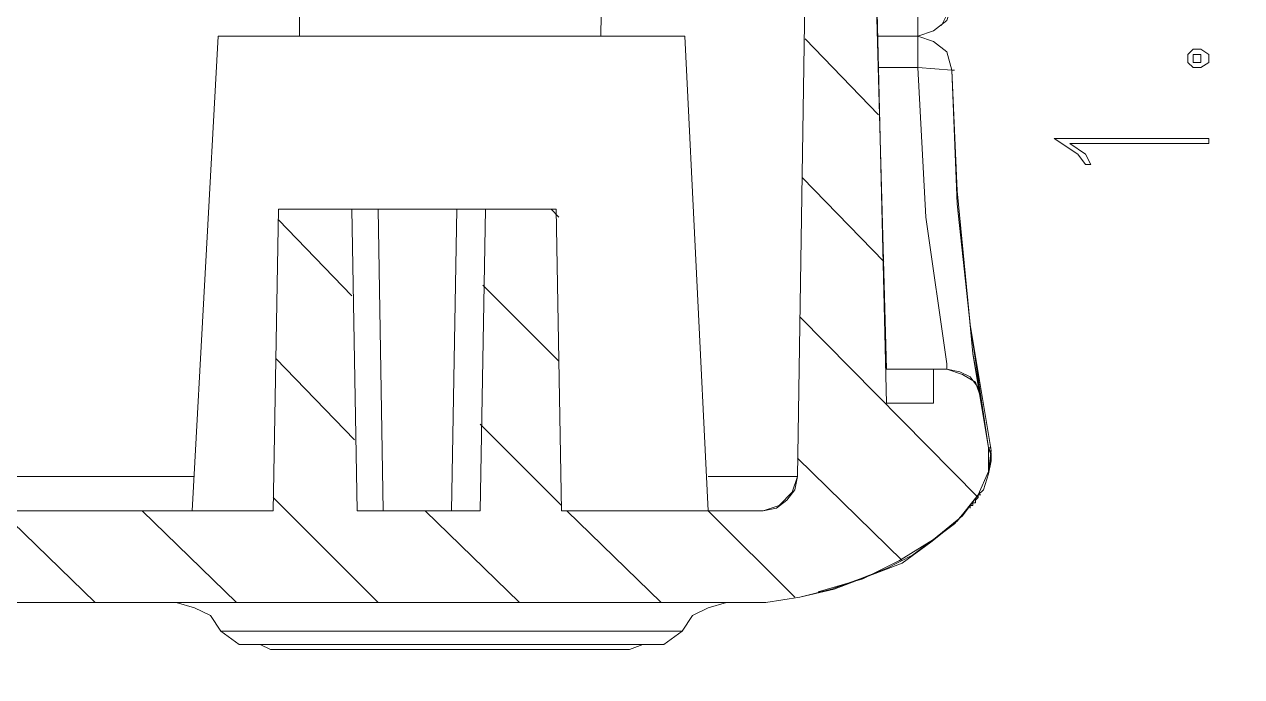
# Model space of a CAD drawing. Header units: centimetres. Extents: x -22.4 to 6.2, y -30.9 to -11.
# Drawn here: x -16.986 to -15.019, y -25.041 to -23.988 of the extents above; entities that cross this region are included whole.
import ezdxf

# ---------------------------------------------------------------- set-up
doc = ezdxf.new("R2010")
doc.units = ezdxf.units.CM
doc.header["$MEASUREMENT"] = 0
doc.layers.add('3', color=7, linetype='Continuous')
doc.layers.add('layer 1', color=7, linetype='Continuous')

msp = doc.modelspace()

# ---------------------------------------------------------------- linework, layer by layer
at = {"layer": '3', "color": 2, "lineweight": 9}
for points in [[(-15.72402, -24.01094), (-15.72402, -24.01094), (-15.60549, -24.13371), (-15.60549, -24.13371)], [(-15.72825, -24.23531), (-15.72825, -24.23531), (-15.59702, -24.37077), (-15.59702, -24.37077)], [(-16.13465, -24.28611), (-16.13465, -24.28611), (-16.12195, -24.29881), (-16.12195, -24.29881)], [(-16.57492, -24.30304), (-16.57492, -24.30304), (-16.45639, -24.42581), (-16.45639, -24.42581)], [(-16.24472, -24.40887), (-16.24472, -24.40887), (-16.12195, -24.53164), (-16.12195, -24.53164)], [(-15.73249, -24.45967), (-15.73249, -24.45967), (-15.44462, -24.75177), (-15.44462, -24.75177)], [(-16.57915, -24.52741), (-16.57915, -24.52741), (-16.45215, -24.65864), (-16.45215, -24.65864)], [(-16.24895, -24.63324), (-16.24895, -24.63324), (-16.11772, -24.76447), (-16.11772, -24.76447)], [(-15.73672, -24.68827), (-15.73672, -24.68827), (-15.56739, -24.85337), (-15.56739, -24.85337)], [(-16.58339, -24.75177), (-16.58339, -24.75177), (-16.41405, -24.92111), (-16.41405, -24.92111)], [(-17.02365, -24.77294), (-17.02365, -24.77294), (-16.87125, -24.92111), (-16.87125, -24.92111)], [(-16.79505, -24.77294), (-16.79505, -24.77294), (-16.64265, -24.92111), (-16.64265, -24.92111)], [(-16.33785, -24.77294), (-16.33785, -24.77294), (-16.18545, -24.92111), (-16.18545, -24.92111)], [(-16.10925, -24.77294), (-16.10925, -24.77294), (-15.95685, -24.92111), (-15.95685, -24.92111)], [(-15.88065, -24.77294), (-15.88065, -24.77294), (-15.74095, -24.91264), (-15.74095, -24.91264)]]:
    msp.add_open_spline(points, degree=3, dxfattribs=at)
at = {"layer": 'layer 1', "lineweight": 9}
for points, knots in [([(-21.92211, -30.90598), (-21.92211, -30.90598), (6.24226, -30.90598), (6.24226, -30.90598), (6.24226, -30.90598), (6.24226, -30.90598), (6.24226, -11.33528), (6.24226, -11.33528), (6.24226, -11.33528), (6.24226, -11.33528), (-21.92211, -11.33528), (-21.92211, -11.33528), (-21.92211, -11.33528), (-21.92211, -11.33528), (-21.92211, -30.90598), (-21.92211, -30.90598)], [0, 0, 0, 0, 0.2, 0.2, 0.2, 0.2, 0.4, 0.4, 0.4, 0.4, 0.6, 0.6, 0.6, 0.6, 1, 1, 1, 1]), ([(-15.84255, -24.92111), (-15.84255, -24.92111), (-15.78752, -24.92111), (-15.78752, -24.92111), (-15.78752, -24.92111), (-15.78752, -24.92111), (-15.73249, -24.91264), (-15.73249, -24.91264), (-15.73249, -24.91264), (-15.73249, -24.91264), (-15.67745, -24.89994), (-15.67745, -24.89994), (-15.67745, -24.89994), (-15.67745, -24.89994), (-15.62242, -24.87877), (-15.62242, -24.87877), (-15.62242, -24.87877), (-15.62242, -24.87877), (-15.56739, -24.85761), (-15.56739, -24.85761), (-15.56739, -24.85761), (-15.56739, -24.85761), (-15.52082, -24.82374), (-15.52082, -24.82374), (-15.52082, -24.82374), (-15.52082, -24.82374), (-15.47849, -24.78987), (-15.47849, -24.78987), (-15.47849, -24.78987), (-15.47849, -24.78987), (-15.44462, -24.74754), (-15.44462, -24.74754), (-15.44462, -24.74754), (-15.44462, -24.74754), (-15.42769, -24.70944), (-15.42769, -24.70944), (-15.42769, -24.70944), (-15.42769, -24.70944), (-15.42769, -24.67134), (-15.42769, -24.67134), (-15.42769, -24.67134), (-15.42769, -24.67134), (-15.44039, -24.59091), (-15.44039, -24.59091), (-15.44039, -24.59091), (-15.44039, -24.59091), (-15.44462, -24.57397), (-15.44462, -24.57397), (-15.44462, -24.57397), (-15.44462, -24.57397), (-15.45732, -24.55704), (-15.45732, -24.55704), (-15.45732, -24.55704), (-15.45732, -24.55704), (-15.47425, -24.54857), (-15.47425, -24.54857), (-15.47425, -24.54857), (-15.47425, -24.54857), (-15.49542, -24.54434), (-15.49542, -24.54434), (-15.49542, -24.54434), (-15.49542, -24.54434), (-15.51659, -24.54434), (-15.51659, -24.54434), (-15.51659, -24.54434), (-15.51659, -24.54434), (-15.51659, -24.59937), (-15.51659, -24.59937), (-15.51659, -24.59937), (-15.51659, -24.59937), (-15.59279, -24.59937), (-15.59279, -24.59937), (-15.59279, -24.59937), (-15.59279, -24.59937), (-15.62242, -23.35901), (-15.62242, -23.35901), (-15.62242, -23.35901), (-15.62242, -23.35901), (-15.71555, -23.35901), (-15.71555, -23.35901), (-15.71555, -23.35901), (-15.71555, -23.35901), (-15.73672, -24.71791), (-15.73672, -24.71791), (-15.73672, -24.71791), (-15.73672, -24.71791), (-15.74095, -24.73907), (-15.74095, -24.73907), (-15.74095, -24.73907), (-15.74095, -24.73907), (-15.75365, -24.75601), (-15.75365, -24.75601), (-15.75365, -24.75601), (-15.75365, -24.75601), (-15.77059, -24.76871), (-15.77059, -24.76871), (-15.77059, -24.76871), (-15.77059, -24.76871), (-15.79175, -24.77294), (-15.79175, -24.77294), (-15.79175, -24.77294), (-15.79175, -24.77294), (-16.11772, -24.77294), (-16.11772, -24.77294), (-16.11772, -24.77294), (-16.11772, -24.77294), (-16.12619, -24.28611), (-16.12619, -24.28611), (-16.12619, -24.28611), (-16.12619, -24.28611), (-16.24049, -24.28611), (-16.24049, -24.28611), (-16.24049, -24.28611), (-16.24049, -24.28611), (-16.24895, -24.77294), (-16.24895, -24.77294), (-16.24895, -24.77294), (-16.24895, -24.77294), (-16.44792, -24.77294), (-16.44792, -24.77294), (-16.44792, -24.77294), (-16.44792, -24.77294), (-16.45639, -24.28611), (-16.45639, -24.28611), (-16.45639, -24.28611), (-16.45639, -24.28611), (-16.57492, -24.28611), (-16.57492, -24.28611), (-16.57492, -24.28611), (-16.57492, -24.28611), (-16.58339, -24.77294), (-16.58339, -24.77294), (-16.58339, -24.77294), (-16.58339, -24.77294), (-17.16335, -24.77294), (-17.16335, -24.77294), (-17.16335, -24.77294), (-17.16335, -24.77294), (-17.16335, -24.92111), (-17.16335, -24.92111), (-17.16335, -24.92111), (-17.16335, -24.92111), (-15.84255, -24.92111), (-15.84255, -24.92111)], [0, 0, 0, 0, 0.027027, 0.027027, 0.027027, 0.027027, 0.0540541, 0.0540541, 0.0540541, 0.0540541, 0.0810811, 0.0810811, 0.0810811, 0.0810811, 0.1081081, 0.1081081, 0.1081081, 0.1081081, 0.1351351, 0.1351351, 0.1351351, 0.1351351, 0.1621622, 0.1621622, 0.1621622, 0.1621622, 0.1891892, 0.1891892, 0.1891892, 0.1891892, 0.2162162, 0.2162162, 0.2162162, 0.2162162, 0.2432432, 0.2432432, 0.2432432, 0.2432432, 0.2702703, 0.2702703, 0.2702703, 0.2702703, 0.2972973, 0.2972973, 0.2972973, 0.2972973, 0.3243243, 0.3243243, 0.3243243, 0.3243243, 0.3513514, 0.3513514, 0.3513514, 0.3513514, 0.3783784, 0.3783784, 0.3783784, 0.3783784, 0.4054054, 0.4054054, 0.4054054, 0.4054054, 0.4324324, 0.4324324, 0.4324324, 0.4324324, 0.4594595, 0.4594595, 0.4594595, 0.4594595, 0.4864865, 0.4864865, 0.4864865, 0.4864865, 0.5135135, 0.5135135, 0.5135135, 0.5135135, 0.5405405, 0.5405405, 0.5405405, 0.5405405, 0.5675676, 0.5675676, 0.5675676, 0.5675676, 0.5945946, 0.5945946, 0.5945946, 0.5945946, 0.6216216, 0.6216216, 0.6216216, 0.6216216, 0.6486486, 0.6486486, 0.6486486, 0.6486486, 0.6756757, 0.6756757, 0.6756757, 0.6756757, 0.7027027, 0.7027027, 0.7027027, 0.7027027, 0.7297297, 0.7297297, 0.7297297, 0.7297297, 0.7567568, 0.7567568, 0.7567568, 0.7567568, 0.7837838, 0.7837838, 0.7837838, 0.7837838, 0.8108108, 0.8108108, 0.8108108, 0.8108108, 0.8378378, 0.8378378, 0.8378378, 0.8378378, 0.8648649, 0.8648649, 0.8648649, 0.8648649, 0.8918919, 0.8918919, 0.8918919, 0.8918919, 0.9189189, 0.9189189, 0.9189189, 0.9189189, 0.9459459, 0.9459459, 0.9459459, 0.9459459, 1, 1, 1, 1]), ([(-15.62242, -23.35901), (-15.62242, -23.35901), (-15.62242, -23.46907), (-15.62242, -23.46907), (-15.62242, -23.46907), (-15.62242, -23.46907), (-15.59279, -24.54434), (-15.59279, -24.54434)], [0, 0, 0, 0, 0.3333333, 0.3333333, 0.3333333, 0.3333333, 1, 1, 1, 1]), ([(-16.05422, -24.00671), (-16.05422, -24.00671), (-16.04999, -23.72731), (-16.04999, -23.72731), (-16.04999, -23.72731), (-16.04999, -23.72731), (-16.05422, -24.00671), (-16.05422, -24.00671)], [0, 0, 0, 0, 0.3333333, 0.3333333, 0.3333333, 0.3333333, 1, 1, 1, 1]), ([(-16.54105, -24.00671), (-16.54105, -24.00671), (-16.54105, -23.85431), (-16.54105, -23.85431), (-16.54105, -23.85431), (-16.54105, -23.85431), (-16.54105, -24.00671), (-16.54105, -24.00671)], [0, 0, 0, 0, 0.3333333, 0.3333333, 0.3333333, 0.3333333, 1, 1, 1, 1]), ([(-15.48695, -24.06174), (-15.48695, -24.06174), (-15.49542, -24.03211), (-15.49542, -24.03211), (-15.49542, -24.03211), (-15.49542, -24.03211), (-15.51659, -24.01517), (-15.51659, -24.01517), (-15.51659, -24.01517), (-15.51659, -24.01517), (-15.54199, -24.00671), (-15.54199, -24.00671), (-15.54199, -24.00671), (-15.54199, -24.00671), (-15.51659, -23.99824), (-15.51659, -23.99824), (-15.51659, -23.99824), (-15.51659, -23.99824), (-15.49542, -23.98131), (-15.49542, -23.98131), (-15.49542, -23.98131), (-15.49542, -23.98131), (-15.48695, -23.95591), (-15.48695, -23.95591), (-15.48695, -23.95591), (-15.48695, -23.95591), (-15.50389, -23.98977), (-15.50389, -23.98977)], [0, 0, 0, 0, 0.125, 0.125, 0.125, 0.125, 0.25, 0.25, 0.25, 0.25, 0.375, 0.375, 0.375, 0.375, 0.5, 0.5, 0.5, 0.5, 0.625, 0.625, 0.625, 0.625, 0.75, 0.75, 0.75, 0.75, 1, 1, 1, 1]), ([(-15.48695, -24.06174), (-15.48695, -24.06174), (-15.49542, -24.03211), (-15.49542, -24.03211), (-15.49542, -24.03211), (-15.49542, -24.03211), (-15.51659, -24.01517), (-15.51659, -24.01517), (-15.51659, -24.01517), (-15.51659, -24.01517), (-15.54199, -24.00671), (-15.54199, -24.00671)], [0, 0, 0, 0, 0.25, 0.25, 0.25, 0.25, 0.5, 0.5, 0.5, 0.5, 1, 1, 1, 1]), ([(-15.10595, -24.04904), (-15.10595, -24.04904), (-15.09749, -24.05751), (-15.09749, -24.05751), (-15.09749, -24.05751), (-15.09749, -24.05751), (-15.08479, -24.05751), (-15.08479, -24.05751), (-15.08479, -24.05751), (-15.08479, -24.05751), (-15.07209, -24.04904), (-15.07209, -24.04904), (-15.07209, -24.04904), (-15.07209, -24.04904), (-15.07209, -24.03634), (-15.07209, -24.03634), (-15.07209, -24.03634), (-15.07209, -24.03634), (-15.08479, -24.02787), (-15.08479, -24.02787), (-15.08479, -24.02787), (-15.08479, -24.02787), (-15.09749, -24.02787), (-15.09749, -24.02787), (-15.09749, -24.02787), (-15.09749, -24.02787), (-15.10595, -24.03634), (-15.10595, -24.03634), (-15.10595, -24.03634), (-15.10595, -24.03634), (-15.10595, -24.04904), (-15.10595, -24.04904)], [0, 0, 0, 0, 0.1111111, 0.1111111, 0.1111111, 0.1111111, 0.2222222, 0.2222222, 0.2222222, 0.2222222, 0.3333333, 0.3333333, 0.3333333, 0.3333333, 0.4444444, 0.4444444, 0.4444444, 0.4444444, 0.5555556, 0.5555556, 0.5555556, 0.5555556, 0.6666667, 0.6666667, 0.6666667, 0.6666667, 0.7777778, 0.7777778, 0.7777778, 0.7777778, 1, 1, 1, 1]), ([(-15.09749, -24.04904), (-15.09749, -24.04904), (-15.08479, -24.04904), (-15.08479, -24.04904), (-15.08479, -24.04904), (-15.08479, -24.04904), (-15.08479, -24.03634), (-15.08479, -24.03634), (-15.08479, -24.03634), (-15.08479, -24.03634), (-15.09749, -24.03634), (-15.09749, -24.03634), (-15.09749, -24.03634), (-15.09749, -24.03634), (-15.09749, -24.04904), (-15.09749, -24.04904)], [0, 0, 0, 0, 0.2, 0.2, 0.2, 0.2, 0.4, 0.4, 0.4, 0.4, 0.6, 0.6, 0.6, 0.6, 1, 1, 1, 1]), ([(-15.54199, -24.05751), (-15.54199, -24.05751), (-15.52929, -24.29881), (-15.52929, -24.29881), (-15.52929, -24.29881), (-15.52929, -24.29881), (-15.49542, -24.53587), (-15.49542, -24.53587)], [0, 0, 0, 0, 0.3333333, 0.3333333, 0.3333333, 0.3333333, 1, 1, 1, 1]), ([(-15.48695, -24.06174), (-15.48695, -24.06174), (-15.47849, -24.25647), (-15.47849, -24.25647), (-15.47849, -24.25647), (-15.47849, -24.25647), (-15.45732, -24.47237), (-15.45732, -24.47237), (-15.45732, -24.47237), (-15.45732, -24.47237), (-15.47849, -24.27764), (-15.47849, -24.27764)], [0, 0, 0, 0, 0.25, 0.25, 0.25, 0.25, 0.5, 0.5, 0.5, 0.5, 1, 1, 1, 1]), ([(-15.27105, -24.21414), (-15.27105, -24.21414), (-15.28375, -24.19721), (-15.28375, -24.19721), (-15.28375, -24.19721), (-15.28375, -24.19721), (-15.32185, -24.17181), (-15.32185, -24.17181), (-15.32185, -24.17181), (-15.32185, -24.17181), (-15.07209, -24.17181), (-15.07209, -24.17181)], [0, 0, 0, 0, 0.25, 0.25, 0.25, 0.25, 0.5, 0.5, 0.5, 0.5, 1, 1, 1, 1]), ([(-15.27105, -24.21414), (-15.27105, -24.21414), (-15.26259, -24.21414), (-15.26259, -24.21414), (-15.26259, -24.21414), (-15.26259, -24.21414), (-15.27105, -24.19721), (-15.27105, -24.19721), (-15.27105, -24.19721), (-15.27105, -24.19721), (-15.29645, -24.18027), (-15.29645, -24.18027), (-15.29645, -24.18027), (-15.29645, -24.18027), (-15.07209, -24.18027), (-15.07209, -24.18027), (-15.07209, -24.18027), (-15.07209, -24.18027), (-15.07209, -24.17181), (-15.07209, -24.17181)], [0, 0, 0, 0, 0.1666667, 0.1666667, 0.1666667, 0.1666667, 0.3333333, 0.3333333, 0.3333333, 0.3333333, 0.5, 0.5, 0.5, 0.5, 0.6666667, 0.6666667, 0.6666667, 0.6666667, 1, 1, 1, 1]), ([(-15.47849, -24.27764), (-15.47849, -24.27764), (-15.46155, -24.43427), (-15.46155, -24.43427), (-15.46155, -24.43427), (-15.46155, -24.43427), (-15.45309, -24.51894), (-15.45309, -24.51894)], [0, 0, 0, 0, 0.3333333, 0.3333333, 0.3333333, 0.3333333, 1, 1, 1, 1]), ([(-15.42345, -24.67557), (-15.42345, -24.67557), (-15.45732, -24.47237), (-15.45732, -24.47237), (-15.45732, -24.47237), (-15.45732, -24.47237), (-15.42769, -24.67134), (-15.42769, -24.67134), (-15.42769, -24.67134), (-15.42769, -24.67134), (-15.45309, -24.51894), (-15.45309, -24.51894)], [0, 0, 0, 0, 0.25, 0.25, 0.25, 0.25, 0.5, 0.5, 0.5, 0.5, 1, 1, 1, 1]), ([(-15.44039, -24.59091), (-15.44039, -24.59091), (-15.44885, -24.56551), (-15.44885, -24.56551), (-15.44885, -24.56551), (-15.44885, -24.56551), (-15.47002, -24.55281), (-15.47002, -24.55281), (-15.47002, -24.55281), (-15.47002, -24.55281), (-15.49542, -24.54434), (-15.49542, -24.54434)], [0, 0, 0, 0, 0.25, 0.25, 0.25, 0.25, 0.5, 0.5, 0.5, 0.5, 1, 1, 1, 1]), ([(-15.44462, -24.74754), (-15.44462, -24.74754), (-15.42769, -24.70944), (-15.42769, -24.70944), (-15.42769, -24.70944), (-15.42769, -24.70944), (-15.42769, -24.67134), (-15.42769, -24.67134)], [0, 0, 0, 0, 0.3333333, 0.3333333, 0.3333333, 0.3333333, 1, 1, 1, 1]), ([(-15.44462, -24.74754), (-15.44462, -24.74754), (-15.42769, -24.70944), (-15.42769, -24.70944), (-15.42769, -24.70944), (-15.42769, -24.70944), (-15.42769, -24.67134), (-15.42769, -24.67134)], [0, 0, 0, 0, 0.3333333, 0.3333333, 0.3333333, 0.3333333, 1, 1, 1, 1]), ([(-15.42345, -24.68404), (-15.42345, -24.68404), (-15.42769, -24.67134), (-15.42769, -24.67134), (-15.42769, -24.67134), (-15.42769, -24.67134), (-15.42345, -24.67981), (-15.42345, -24.67981)], [0, 0, 0, 0, 0.3333333, 0.3333333, 0.3333333, 0.3333333, 1, 1, 1, 1]), ([(-15.42769, -24.70944), (-15.42769, -24.70944), (-15.42769, -24.71367), (-15.42769, -24.71367), (-15.42769, -24.71367), (-15.42769, -24.71367), (-15.42345, -24.69251), (-15.42345, -24.69251)], [0, 0, 0, 0, 0.3333333, 0.3333333, 0.3333333, 0.3333333, 1, 1, 1, 1]), ([(-15.42345, -24.69251), (-15.42345, -24.69251), (-15.42345, -24.68827), (-15.42345, -24.68827), (-15.42345, -24.68827), (-15.42345, -24.68827), (-15.42345, -24.68404), (-15.42345, -24.68404)], [0, 0, 0, 0, 0.3333333, 0.3333333, 0.3333333, 0.3333333, 1, 1, 1, 1]), ([(-15.79175, -24.77294), (-15.79175, -24.77294), (-15.76635, -24.76447), (-15.76635, -24.76447), (-15.76635, -24.76447), (-15.76635, -24.76447), (-15.74519, -24.74331), (-15.74519, -24.74331), (-15.74519, -24.74331), (-15.74519, -24.74331), (-15.73672, -24.71791), (-15.73672, -24.71791)], [0, 0, 0, 0, 0.25, 0.25, 0.25, 0.25, 0.5, 0.5, 0.5, 0.5, 1, 1, 1, 1]), ([(-15.43615, -24.73907), (-15.43615, -24.73907), (-15.42769, -24.71367), (-15.42769, -24.71367), (-15.42769, -24.71367), (-15.42769, -24.71367), (-15.43615, -24.73907), (-15.43615, -24.73907)], [0, 0, 0, 0, 0.3333333, 0.3333333, 0.3333333, 0.3333333, 1, 1, 1, 1]), ([(-15.44462, -24.74754), (-15.44462, -24.74754), (-15.43615, -24.73907), (-15.43615, -24.73907), (-15.43615, -24.73907), (-15.43615, -24.73907), (-15.44462, -24.74754), (-15.44462, -24.74754)], [0, 0, 0, 0, 0.3333333, 0.3333333, 0.3333333, 0.3333333, 1, 1, 1, 1]), ([(-15.84255, -24.92111), (-15.84255, -24.92111), (-15.78752, -24.92111), (-15.78752, -24.92111), (-15.78752, -24.92111), (-15.78752, -24.92111), (-15.73249, -24.91264), (-15.73249, -24.91264), (-15.73249, -24.91264), (-15.73249, -24.91264), (-15.67745, -24.89994), (-15.67745, -24.89994), (-15.67745, -24.89994), (-15.67745, -24.89994), (-15.62242, -24.87877), (-15.62242, -24.87877), (-15.62242, -24.87877), (-15.62242, -24.87877), (-15.56739, -24.85761), (-15.56739, -24.85761), (-15.56739, -24.85761), (-15.56739, -24.85761), (-15.52082, -24.82374), (-15.52082, -24.82374), (-15.52082, -24.82374), (-15.52082, -24.82374), (-15.47849, -24.78987), (-15.47849, -24.78987), (-15.47849, -24.78987), (-15.47849, -24.78987), (-15.44462, -24.74754), (-15.44462, -24.74754)], [0, 0, 0, 0, 0.1111111, 0.1111111, 0.1111111, 0.1111111, 0.2222222, 0.2222222, 0.2222222, 0.2222222, 0.3333333, 0.3333333, 0.3333333, 0.3333333, 0.4444444, 0.4444444, 0.4444444, 0.4444444, 0.5555556, 0.5555556, 0.5555556, 0.5555556, 0.6666667, 0.6666667, 0.6666667, 0.6666667, 0.7777778, 0.7777778, 0.7777778, 0.7777778, 1, 1, 1, 1]), ([(-15.51659, -24.81951), (-15.51659, -24.81951), (-15.47002, -24.78141), (-15.47002, -24.78141), (-15.47002, -24.78141), (-15.47002, -24.78141), (-15.44462, -24.74754), (-15.44462, -24.74754)], [0, 0, 0, 0, 0.3333333, 0.3333333, 0.3333333, 0.3333333, 1, 1, 1, 1]), ([(-15.48272, -24.79411), (-15.48272, -24.79411), (-15.45732, -24.76447), (-15.45732, -24.76447), (-15.45732, -24.76447), (-15.45732, -24.76447), (-15.44462, -24.74754), (-15.44462, -24.74754)], [0, 0, 0, 0, 0.3333333, 0.3333333, 0.3333333, 0.3333333, 1, 1, 1, 1]), ([(-15.45732, -24.76871), (-15.45732, -24.76871), (-15.45732, -24.76447), (-15.45732, -24.76447), (-15.45732, -24.76447), (-15.45732, -24.76447), (-15.45309, -24.76447), (-15.45309, -24.76447), (-15.45309, -24.76447), (-15.45309, -24.76447), (-15.45309, -24.76024), (-15.45309, -24.76024), (-15.45309, -24.76024), (-15.45309, -24.76024), (-15.44885, -24.76024), (-15.44885, -24.76024), (-15.44885, -24.76024), (-15.44885, -24.76024), (-15.44885, -24.75601), (-15.44885, -24.75601), (-15.44885, -24.75601), (-15.44885, -24.75601), (-15.44462, -24.75177), (-15.44462, -24.75177), (-15.44462, -24.75177), (-15.44462, -24.75177), (-15.44462, -24.74754), (-15.44462, -24.74754)], [0, 0, 0, 0, 0.125, 0.125, 0.125, 0.125, 0.25, 0.25, 0.25, 0.25, 0.375, 0.375, 0.375, 0.375, 0.5, 0.5, 0.5, 0.5, 0.625, 0.625, 0.625, 0.625, 0.75, 0.75, 0.75, 0.75, 1, 1, 1, 1]), ([(-15.57162, -24.85337), (-15.57162, -24.85337), (-15.51659, -24.81951), (-15.51659, -24.81951), (-15.51659, -24.81951), (-15.51659, -24.81951), (-15.55045, -24.84491), (-15.55045, -24.84491)], [0, 0, 0, 0, 0.3333333, 0.3333333, 0.3333333, 0.3333333, 1, 1, 1, 1]), ([(-15.68169, -24.89994), (-15.68169, -24.89994), (-15.63512, -24.88301), (-15.63512, -24.88301), (-15.63512, -24.88301), (-15.63512, -24.88301), (-15.59279, -24.86607), (-15.59279, -24.86607)], [0, 0, 0, 0, 0.3333333, 0.3333333, 0.3333333, 0.3333333, 1, 1, 1, 1]), ([(-15.84255, -24.92111), (-15.84255, -24.92111), (-15.78752, -24.92111), (-15.78752, -24.92111), (-15.78752, -24.92111), (-15.78752, -24.92111), (-15.73249, -24.91264), (-15.73249, -24.91264)], [0, 0, 0, 0, 0.3333333, 0.3333333, 0.3333333, 0.3333333, 1, 1, 1, 1]), ([(-15.85102, -24.92111), (-15.85102, -24.92111), (-15.84255, -24.92111), (-15.84255, -24.92111), (-15.84255, -24.92111), (-15.84255, -24.92111), (-20.73204, -24.92111), (-20.73204, -24.92111)], [0, 0, 0, 0, 0.3333333, 0.3333333, 0.3333333, 0.3333333, 1, 1, 1, 1]), ([(-16.63842, -24.98884), (-16.63842, -24.98884), (-16.66805, -24.96767), (-16.66805, -24.96767), (-16.66805, -24.96767), (-16.66805, -24.96767), (-16.68499, -24.94227), (-16.68499, -24.94227), (-16.68499, -24.94227), (-16.68499, -24.94227), (-16.71039, -24.92957), (-16.71039, -24.92957), (-16.71039, -24.92957), (-16.71039, -24.92957), (-16.74002, -24.92111), (-16.74002, -24.92111)], [0, 0, 0, 0, 0.2, 0.2, 0.2, 0.2, 0.4, 0.4, 0.4, 0.4, 0.6, 0.6, 0.6, 0.6, 1, 1, 1, 1]), ([(-15.85102, -24.92111), (-15.85102, -24.92111), (-15.88065, -24.92957), (-15.88065, -24.92957), (-15.88065, -24.92957), (-15.88065, -24.92957), (-15.90605, -24.94227), (-15.90605, -24.94227), (-15.90605, -24.94227), (-15.90605, -24.94227), (-15.92299, -24.96767), (-15.92299, -24.96767)], [0, 0, 0, 0, 0.25, 0.25, 0.25, 0.25, 0.5, 0.5, 0.5, 0.5, 1, 1, 1, 1])]:
    msp.add_open_spline(points, degree=3, knots=knots, dxfattribs=at)
for points in [[(-15.71555, -23.35901), (-15.71555, -23.35901), (-15.73672, -24.71791), (-15.73672, -24.71791)], [(-15.59279, -24.59937), (-15.59279, -24.59937), (-15.62242, -23.35901), (-15.62242, -23.35901)], [(-15.54199, -23.96014), (-15.54199, -23.96014), (-15.54199, -24.05751), (-15.54199, -24.05751)], [(-16.71462, -24.77294), (-16.71462, -24.77294), (-16.67229, -24.00671), (-16.67229, -24.00671)], [(-16.67229, -24.00671), (-16.67229, -24.00671), (-15.91875, -24.00671), (-15.91875, -24.00671)], [(-15.88065, -24.77294), (-15.88065, -24.77294), (-15.91875, -24.00671), (-15.91875, -24.00671)], [(-15.54199, -24.00671), (-15.54199, -24.00671), (-15.60549, -24.00671), (-15.60549, -24.00671)], [(-15.60549, -24.05751), (-15.60549, -24.05751), (-15.54199, -24.05751), (-15.54199, -24.05751)], [(-15.54199, -24.05751), (-15.54199, -24.05751), (-15.48695, -24.06174), (-15.48695, -24.06174)], [(-15.48695, -24.06174), (-15.48695, -24.06174), (-15.47849, -24.27764), (-15.47849, -24.27764)], [(-15.48695, -24.06174), (-15.48695, -24.06174), (-15.48272, -24.06174), (-15.48272, -24.06174)], [(-16.57492, -24.28611), (-16.57492, -24.28611), (-16.58339, -24.77294), (-16.58339, -24.77294)], [(-16.57492, -24.28611), (-16.57492, -24.28611), (-16.12619, -24.28611), (-16.12619, -24.28611)], [(-16.44792, -24.77294), (-16.44792, -24.77294), (-16.45639, -24.28611), (-16.45639, -24.28611)], [(-16.40559, -24.77294), (-16.40559, -24.77294), (-16.41405, -24.28611), (-16.41405, -24.28611)], [(-16.29552, -24.77294), (-16.29552, -24.77294), (-16.28705, -24.28611), (-16.28705, -24.28611)], [(-16.24895, -24.77294), (-16.24895, -24.77294), (-16.24049, -24.28611), (-16.24049, -24.28611)], [(-16.12619, -24.28611), (-16.12619, -24.28611), (-16.11772, -24.77294), (-16.11772, -24.77294)], [(-15.45309, -24.51894), (-15.45309, -24.51894), (-15.44039, -24.59091), (-15.44039, -24.59091)], [(-15.49542, -24.53587), (-15.49542, -24.53587), (-15.49542, -24.54434), (-15.49542, -24.54434)], [(-15.49542, -24.54434), (-15.49542, -24.54434), (-15.59279, -24.54434), (-15.59279, -24.54434)], [(-15.51659, -24.59937), (-15.51659, -24.59937), (-15.51659, -24.54434), (-15.51659, -24.54434)], [(-15.59279, -24.59937), (-15.59279, -24.59937), (-15.51659, -24.59937), (-15.51659, -24.59937)], [(-15.44039, -24.59091), (-15.44039, -24.59091), (-15.42769, -24.67134), (-15.42769, -24.67134)], [(-15.42769, -24.67134), (-15.42769, -24.67134), (-15.42345, -24.67134), (-15.42345, -24.67134)], [(-15.42769, -24.67134), (-15.42769, -24.67134), (-15.42345, -24.67134), (-15.42345, -24.67134)], [(-15.42769, -24.67134), (-15.42769, -24.67134), (-15.42345, -24.67134), (-15.42345, -24.67134)], [(-15.42345, -24.67134), (-15.42345, -24.67134), (-15.42769, -24.67134), (-15.42769, -24.67134)], [(-15.42769, -24.67134), (-15.42769, -24.67134), (-15.42345, -24.67134), (-15.42345, -24.67134)], [(-15.42769, -24.67134), (-15.42769, -24.67134), (-15.42345, -24.67134), (-15.42345, -24.67134)], [(-15.42769, -24.67134), (-15.42769, -24.67134), (-15.42345, -24.67134), (-15.42345, -24.67134)], [(-15.42769, -24.67134), (-15.42769, -24.67134), (-15.42345, -24.67134), (-15.42345, -24.67134)], [(-15.42769, -24.70944), (-15.42769, -24.70944), (-15.42345, -24.67557), (-15.42345, -24.67557)], [(-15.42345, -24.69251), (-15.42345, -24.69251), (-15.42345, -24.67981), (-15.42345, -24.67981)], [(-15.42769, -24.71367), (-15.42769, -24.71367), (-15.42345, -24.68404), (-15.42345, -24.68404)], [(-16.71039, -24.71791), (-16.71039, -24.71791), (-18.05659, -24.71791), (-18.05659, -24.71791)], [(-15.73672, -24.71791), (-15.73672, -24.71791), (-15.88065, -24.71791), (-15.88065, -24.71791)], [(-15.44462, -24.74754), (-15.44462, -24.74754), (-15.44039, -24.74754), (-15.44039, -24.74754)], [(-15.44462, -24.74754), (-15.44462, -24.74754), (-15.44039, -24.74754), (-15.44039, -24.74754)], [(-15.44462, -24.74754), (-15.44462, -24.74754), (-15.44039, -24.74754), (-15.44039, -24.74754)], [(-15.44462, -24.74754), (-15.44462, -24.74754), (-15.44039, -24.74754), (-15.44039, -24.74754)], [(-15.44462, -24.74754), (-15.44462, -24.74754), (-15.44039, -24.74754), (-15.44039, -24.74754)], [(-20.78708, -24.77294), (-20.78708, -24.77294), (-16.58339, -24.77294), (-16.58339, -24.77294)], [(-16.24895, -24.77294), (-16.24895, -24.77294), (-16.44792, -24.77294), (-16.44792, -24.77294)], [(-15.79175, -24.77294), (-15.79175, -24.77294), (-16.11772, -24.77294), (-16.11772, -24.77294)], [(-15.51659, -24.81951), (-15.51659, -24.81951), (-15.48272, -24.79411), (-15.48272, -24.79411)], [(-15.63089, -24.88301), (-15.63089, -24.88301), (-15.57162, -24.85337), (-15.57162, -24.85337)], [(-15.59279, -24.86607), (-15.59279, -24.86607), (-15.55045, -24.84491), (-15.55045, -24.84491)], [(-15.70285, -24.90417), (-15.70285, -24.90417), (-15.63089, -24.88301), (-15.63089, -24.88301)], [(-15.73249, -24.91264), (-15.73249, -24.91264), (-15.68169, -24.89994), (-15.68169, -24.89994)], [(-15.92299, -24.96767), (-15.92299, -24.96767), (-16.66805, -24.96767), (-16.66805, -24.96767)], [(-15.95262, -24.98884), (-15.95262, -24.98884), (-15.92299, -24.96767), (-15.92299, -24.96767)], [(-16.63842, -24.98884), (-16.63842, -24.98884), (-15.95685, -24.98884), (-15.95685, -24.98884)], [(-15.95262, -24.98884), (-15.95262, -24.98884), (-16.63842, -24.98884), (-16.63842, -24.98884)], [(-16.60455, -24.98884), (-16.60455, -24.98884), (-16.58762, -24.99731), (-16.58762, -24.99731)], [(-16.00765, -24.99731), (-16.00765, -24.99731), (-15.98649, -24.98884), (-15.98649, -24.98884)], [(-16.58762, -24.99731), (-16.58762, -24.99731), (-16.00765, -24.99731), (-16.00765, -24.99731)]]:
    msp.add_open_spline(points, degree=3, dxfattribs=at)

doc.saveas('drawing.dxf')
